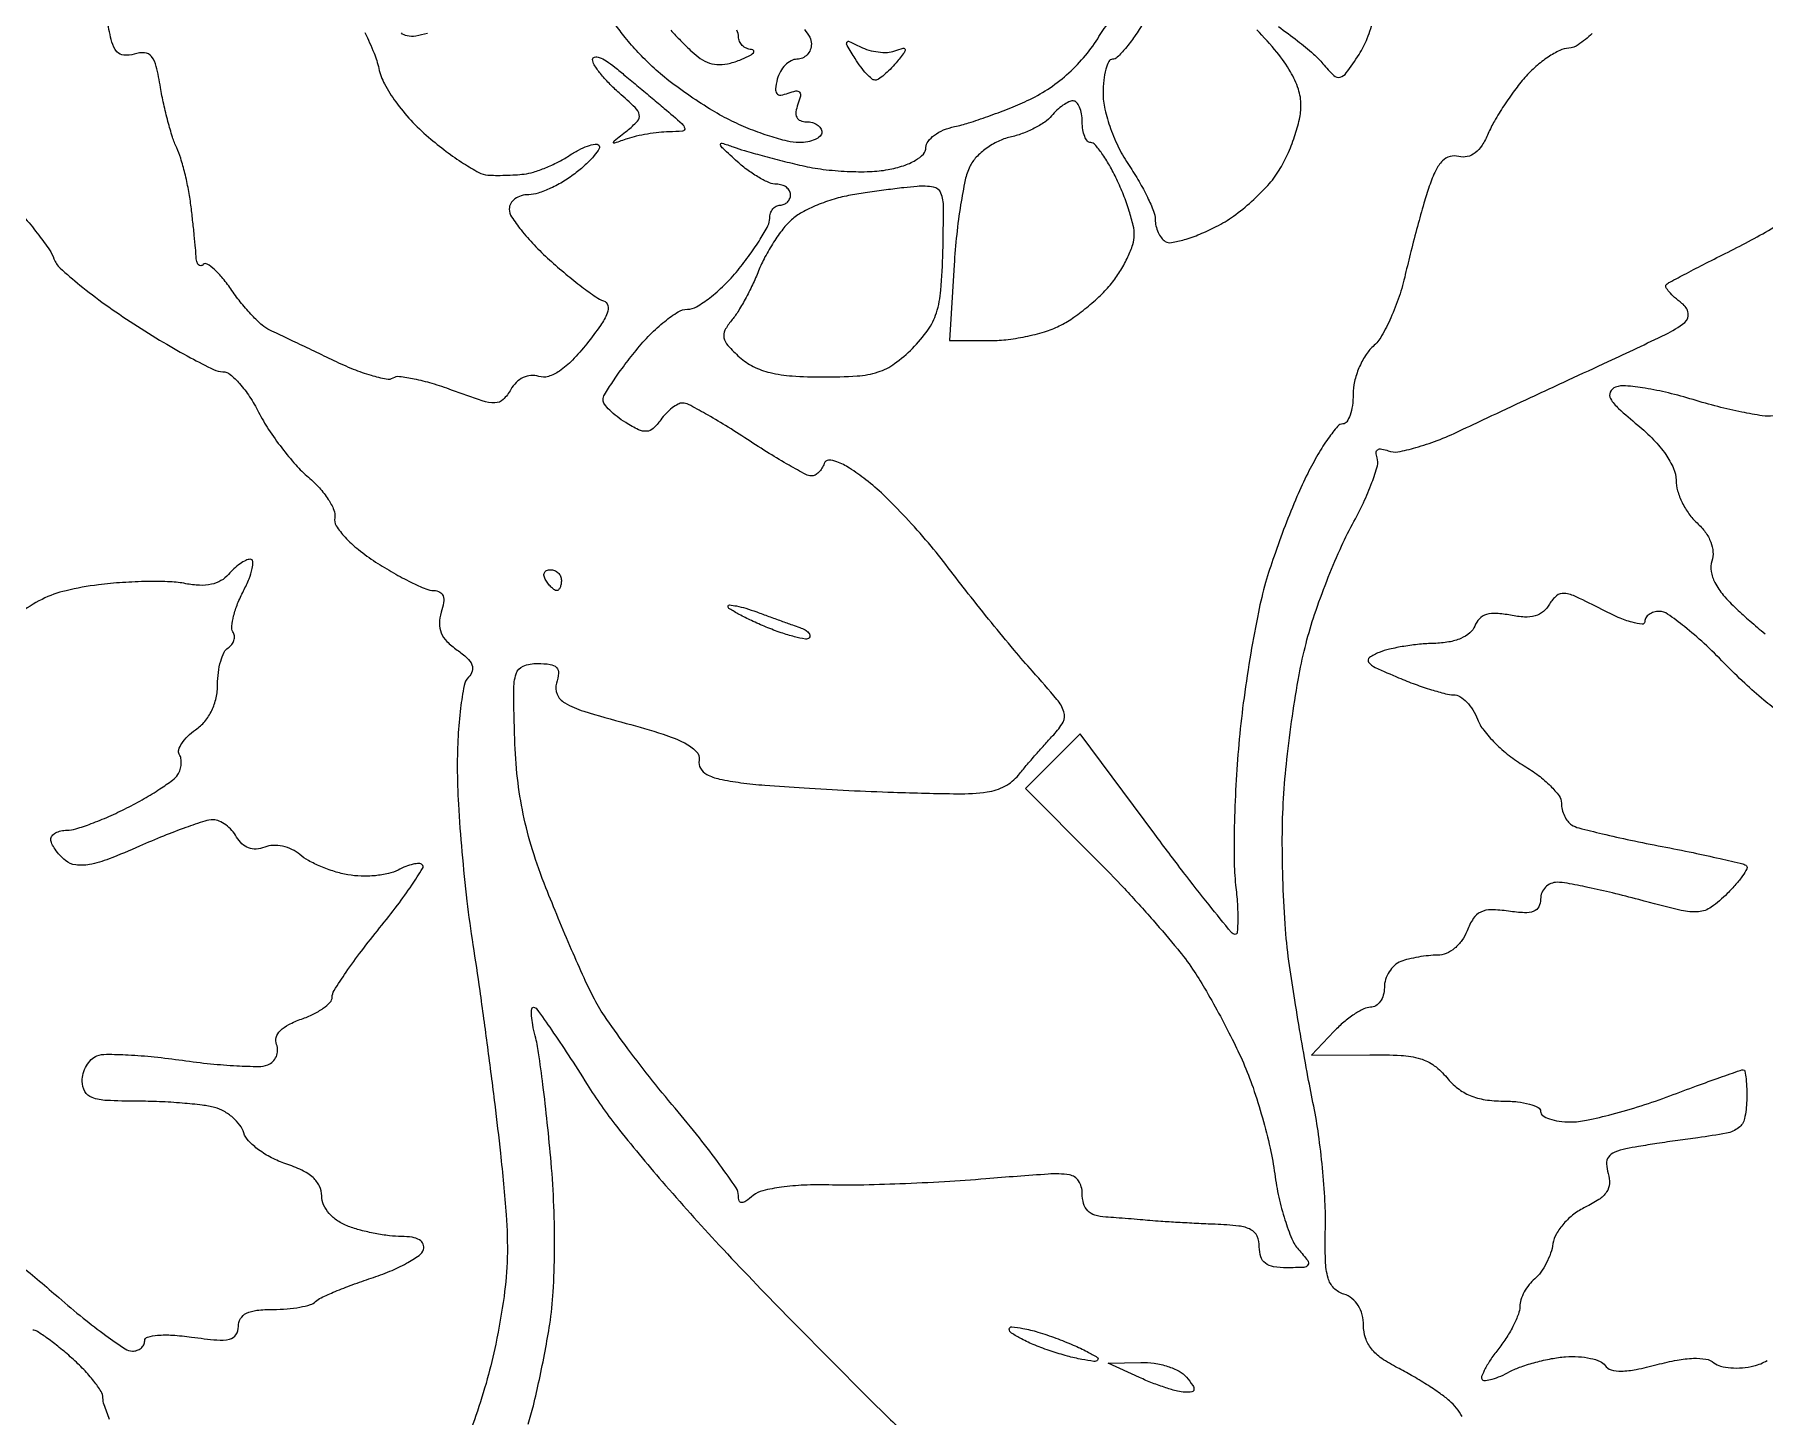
# Model space of a CAD drawing. Extents: x 0 to 102, y 0 to 135.
# Drawn here: x 79.98 to 94.03, y 82.38 to 93.6 of the extents above; entities that cross this region are included whole.
import ezdxf

# ---------------------------------------------------------------- set-up
doc = ezdxf.new("R2010")
doc.units = 0
doc.header["$MEASUREMENT"] = 0

msp = doc.modelspace()

# ---------------------------------------------------------------- linework, layer by layer
for points in [[(82.666455, 93.614546, -0.016521), (82.740123, 93.448741, -0.042242), (82.779011, 93.323311, 0.069048), (82.825542, 93.197437, 0.033758), (82.916524, 93.05214, 0.031016), (83.039238, 92.90314, 0.027978), (83.183523, 92.764933, 0.015835), (83.326165, 92.650459, 0.018936), (83.467702, 92.552221, 0.017967), (83.591636, 92.479115, 0.106348), (83.663478, 92.458058, 0.016636), (83.725985, 92.45556, 0.008304), (83.805168, 92.456346, 0.008234), (83.88721, 92.459876, 0.012012), (83.959311, 92.46591, 0.048576), (84.035873, 92.481797, 0.021626), (84.132946, 92.516673, 0.021165), (84.233296, 92.562754, 0.026815), (84.321501, 92.614012, -0.024103), (84.401013, 92.660797, -0.035625), (84.47513, 92.693224, -0.038981), (84.53545, 92.709483, -0.24757), (84.564795, 92.700405, -0.342532), (84.568305, 92.672562, -0.038349), (84.529163, 92.616713, -0.033889), (84.465535, 92.549188, -0.020209), (84.381546, 92.477445, -0.029951), (84.282906, 92.408997, -0.028015), (84.174619, 92.351136, -0.02915), (84.072673, 92.310838, -0.079706), (83.996391, 92.2986, 0.072539), (83.936094, 92.289806, 0.087374), (83.884951, 92.264215, 0.10048), (83.850761, 92.226183, 0.13378), (83.8386, 92.181544, 0.146376), (83.857285, 92.119087, 0.022177), (83.934486, 92.012246, 0.023265), (84.040032, 91.891076, 0.018245), (84.16502, 91.769588, 0.009908), (84.298261, 91.653924, 0.011769), (84.428677, 91.550273, 0.010632), (84.542061, 91.468167, 0.071052), (84.604199, 91.4371, -0.261951), (84.638347, 91.39945, -0.149803), (84.633733, 91.336461, -0.061052), (84.580598, 91.237434, -0.014762), (84.468768, 91.088466, -0.023331), (84.351012, 90.954239, -0.051651), (84.247033, 90.866514, -0.073595), (84.156026, 90.822478, -0.15397), (84.078167, 90.822617, 0.096708), (84.014936, 90.82989, 0.08986), (83.951815, 90.813265, 0.084224), (83.895263, 90.774173, 0.072052), (83.851153, 90.716635, -0.071944), (83.788666, 90.63509, -0.193415), (83.722346, 90.607736, -0.083799), (83.619442, 90.624144, -0.007401), (83.370426, 90.712266, 0.01657), (83.212779, 90.764823, 0.022291), (83.066772, 90.801185, 0.020234), (82.946076, 90.820545, 0.169638), (82.892964, 90.808807, -0.190914), (82.840002, 90.799373, -0.021488), (82.719203, 90.829444, -0.02362), (82.573255, 90.880116, -0.017071), (82.415661, 90.949653, 0.000582), (82.254761, 91.027083, 0.000641), (82.098737, 91.101697, 0.000596), (81.965247, 91.165129, 0.003258), (81.8928, 91.198873, -0.074373), (81.832113, 91.238446, -0.020817), (81.750409, 91.317348, -0.020512), (81.664356, 91.415421, -0.020265), (81.586263, 91.520601, 0.021833), (81.513574, 91.617865, 0.037422), (81.443822, 91.691214, 0.045971), (81.385541, 91.734957, 0.347383), (81.353613, 91.731213, -0.174838), (81.333107, 91.721579, -0.24021), (81.314495, 91.728979, -0.123729), (81.300777, 91.755677, -0.045244), (81.29489, 91.79805, 0.010597), (81.290416, 91.862982, 0.002593), (81.280231, 91.969673, 0.002656), (81.267272, 92.091848, 0.002648), (81.253004, 92.214, 0.016643), (81.23337, 92.339767, 0.013592), (81.204269, 92.472823, 0.013813), (81.170751, 92.593873, 0.034691), (81.137902, 92.6793, -0.031873), (81.103917, 92.766215, -0.011583), (81.066588, 92.893233, -0.011431), (81.032046, 93.034493, -0.01338), (81.005961, 93.169982, 0.017661), (80.971562, 93.340765, 0.108541), (80.93273, 93.42109, 0.21128), (80.877005, 93.450657, 0.09496), (80.793, 93.4407, -0.094324), (80.709199, 93.43066, -0.20425), (80.652499, 93.459591, -0.109133), (80.611734, 93.538156, -0.018946), (80.574463, 93.702256, -0.025153)], [(88.990844, 93.699336, -0.017508), (88.917276, 93.584068, -0.024395), (88.843048, 93.4868, -0.022405), (88.776386, 93.414585, -0.197655), (88.737044, 93.3984, 0.282652), (88.707609, 93.380316, 0.05), (88.683197, 93.317189, 0.041232), (88.666327, 93.227876, 0.026071), (88.6608, 93.121939, 0.057109), (88.675646, 92.992382, 0.029321), (88.721942, 92.83542, 0.028392), (88.790108, 92.67518, 0.034481), (88.8723, 92.534227, -0.017187), (88.953265, 92.405794, -0.019486), (89.021672, 92.277278, -0.019076), (89.070948, 92.164528, -0.093742), (89.0838, 92.096581, 0.057973), (89.08986, 92.044488, 0.050304), (89.107799, 91.992482, 0.052938), (89.134211, 91.948265, 0.093518), (89.165499, 91.919693, 0.183534), (89.216517, 91.909852, 0.026938), (89.320951, 91.933903, 0.027454), (89.446563, 91.977645, 0.02044), (89.579973, 92.03897, 0.038812), (89.720386, 92.124929, 0.025908), (89.867203, 92.243343, 0.026116), (89.998391, 92.373835, 0.045597), (90.090475, 92.496306, 0.032075), (90.158518, 92.624045, 0.025188), (90.215993, 92.770079, 0.025806), (90.255678, 92.911823, 0.055403), (90.2682, 93.024483, 0.081107), (90.246794, 93.155577, 0.051596), (90.182645, 93.296634, 0.039836), (90.072355, 93.454585, 0.019416), (89.90865, 93.638248)], [(90.085521, 93.663298, -0.011981), (90.23861, 93.548665, -0.012024), (90.36912, 93.440787, -0.040602), (90.446469, 93.361789, 0.025566), (90.535052, 93.265706, 0.263317), (90.585286, 93.252347, 0.174751), (90.635734, 93.286937, 0.01093), (90.739656, 93.438223, 0.052345), (90.806323, 93.567715, 0.034169), (90.856438, 93.728279, 0.031145)], [(83.174009, 93.60823, -0.03584), (83.078898, 93.58593, -0.092689), (83.008734, 93.587768, -0.13016), (82.962058, 93.611473, -0.388887)], [(92.633753, 93.606603, -0.028735), (92.519051, 93.514213, -0.147608), (92.442592, 93.488237, 0.104008), (92.370175, 93.470386, 0.035141), (92.275359, 93.416197, 0.033173), (92.176019, 93.339768, 0.03246), (92.086888, 93.25035, 0.020354), (92.001998, 93.144986, 0.014465), (91.915266, 93.020511, 0.014637), (91.83929, 92.896691, 0.029874), (91.788545, 92.794618, -0.041948), (91.738267, 92.699319, -0.085566), (91.681398, 92.637042, -0.112731), (91.61831, 92.607686, -0.11723), (91.549686, 92.609222, 0.130416), (91.478238, 92.608966, 0.13281), (91.41688, 92.573259, 0.084412), (91.362362, 92.495465, 0.028633), (91.310218, 92.367004, 0.011175), (91.266694, 92.229232, 0.004612), (91.213677, 92.040907, 0.00456), (91.160502, 91.83781, 0.005849), (91.115471, 91.649944, -0.025042), (91.065472, 91.471805, -0.02442), (90.997559, 91.29802, -0.02518), (90.9229, 91.151667, -0.078451), (90.85364, 91.065782, 0.067709), (90.791424, 90.99192, 0.042035), (90.738917, 90.891257, 0.041485), (90.703138, 90.781025, 0.057795), (90.6912, 90.678088, -0.032815), (90.685143, 90.58589, -0.05042), (90.666767, 90.508102, -0.065174), (90.639962, 90.454388, -0.249424), (90.608025, 90.4374, 0.222758), (90.565323, 90.417382, 0.019188), (90.489917, 90.319357, 0.022419), (90.406225, 90.189504, 0.015426), (90.322752, 90.03555, 0.015954), (90.23525, 89.846789, 0.008596), (90.13895, 89.609128, 0.008553), (90.049038, 89.363333, 0.013296), (89.980841, 89.148202, 0.020225), (89.921947, 88.907488, 0.008148), (89.860272, 88.574629, 0.008047), (89.805406, 88.213614, 0.010101), (89.766728, 87.877375, 0.009156), (89.741593, 87.547369, 0.008267), (89.727498, 87.20523, 0.008312), (89.725038, 86.898285, 0.025914), (89.737516, 86.692023, -0.011395), (89.751274, 86.538635, -0.0192), (89.754925, 86.409507, -0.014048), (89.751062, 86.308466, -0.394921), (89.733465, 86.292, -0.225739), (89.702693, 86.306639, -0.001674), (89.521202, 86.531358, -0.005808), (89.31513, 86.794474, -0.00364), (89.079873, 87.106837), (88.475419, 87.921674), (88.253332, 87.699586), (88.031244, 87.477499), (88.600505, 86.905899, -0.008044), (88.834468, 86.663291, -0.007445), (89.066719, 86.407027, -0.007453), (89.26664, 86.172774, -0.024594), (89.38823, 86.010283, -0.016246), (89.485757, 85.854981, -0.00815), (89.599275, 85.652965, -0.008083), (89.710014, 85.439988, -0.011844), (89.799897, 85.248883, -0.021882), (89.878438, 85.047694, -0.013211), (89.954578, 84.803299, -0.013223), (90.017489, 84.55604, -0.022527), (90.055166, 84.3462, 0.021125), (90.088553, 84.15721, 0.02193), (90.137452, 83.974092, 0.02228), (90.193544, 83.820121, 0.082705), (90.248129, 83.73285, -0.016845), (90.322746, 83.642496, -0.315082), (90.324358, 83.607565, -0.244849), (90.290551, 83.587929, -0.01149), (90.154412, 83.5848, -0.039568), (90.046068, 83.593387, -0.122462), (89.979026, 83.621882, -0.155377), (89.942294, 83.673674, -0.077306), (89.9298, 83.754, 0.102297), (89.911882, 83.840661, 0.174425), (89.861897, 83.893979, 0.09167), (89.762727, 83.923513, 0.016601), (89.57025, 83.93767, -0.002208), (89.420185, 83.944374, -0.002058), (89.266615, 83.952547, -0.002049), (89.13021, 83.960931, -0.006984), (89.0415, 83.967994, 0.002632), (88.963033, 83.974929, 0.001411), (88.866087, 83.982708, 0.001405), (88.767132, 83.990088, 0.002198), (88.68195, 83.995823, -0.059836), (88.594934, 84.01187, -0.12368), (88.536298, 84.04766, -0.128197), (88.502815, 84.105913, -0.066767), (88.4916, 84.189523, 0.143902), (88.462182, 84.289622, 0.215931), (88.386901, 84.338277, 0.054431), (88.21622, 84.345056, 0.003355), (87.70905, 84.306554, -0.006047), (87.373353, 84.282887, -0.004856), (87.011665, 84.265303, -0.00491), (86.676982, 84.255578, -0.01247), (86.433875, 84.256966, 0.018645), (86.233404, 84.255635, 0.023486), (86.048589, 84.238791, 0.023855), (85.897919, 84.210508, 0.115376), (85.820525, 84.171875, -0.01966), (85.759242, 84.124957, -0.153968), (85.725455, 84.114188, -0.331186), (85.706191, 84.128429, -0.073771), (85.6998, 84.17151, 0.151458), (85.680393, 84.234108, 0.006799), (85.548587, 84.420755, 0.010895), (85.382259, 84.639437, 0.007531), (85.185032, 84.879819, -0.008547), (84.976939, 85.134499, -0.008507), (84.777339, 85.396538, -0.008389), (84.610732, 85.631315, -0.032712), (84.520008, 85.7844, -0.011464), (84.44655, 85.937775, -0.003753), (84.345216, 86.167009, -0.003737), (84.236492, 86.423271, -0.004214), (84.135966, 86.6711, -0.018595), (84.027518, 86.977938, -0.023934), (83.952166, 87.267372, -0.024197), (83.905397, 87.560069, -0.019725), (83.883003, 87.87665, -0.00504), (83.874643, 88.272875, -0.07611), (83.893933, 88.40886, -0.233174), (83.951157, 88.470164, -0.090656), (84.068414, 88.4916, -0.033577), (84.170726, 88.484722, -0.16876), (84.221149, 88.459196, -0.214831), (84.238027, 88.412165, -0.05723), (84.222383, 88.332114, 0.180606), (84.226907, 88.241758, 0.161301), (84.289612, 88.171299, 0.0573), (84.443733, 88.104453, 0.0075), (84.787732, 88.005624, -0.010152), (85.087161, 87.917877, -0.040964), (85.263337, 87.846025, -0.079322), (85.357285, 87.777893, -0.244771), (85.380116, 87.705358, 0.175522), (85.391376, 87.640667, 0.140558), (85.4424, 87.591025, 0.071428), (85.54508, 87.553571, 0.018646), (85.718516, 87.523825, 0.013952), (85.914036, 87.503285, 0.003547), (86.232257, 87.481077, 0.003613), (86.59618, 87.460911, 0.003651), (86.959103, 87.446086, 0.004793), (87.478874, 87.43364, 0.037876), (87.719175, 87.448403, 0.087318), (87.863447, 87.49482, 0.10211), (87.974303, 87.586124, -0.006243), (88.037376, 87.662422, -0.00368), (88.114531, 87.75207, -0.003681), (88.192934, 87.840503, -0.006288), (88.259857, 87.913021, 0.063351), (88.335482, 88.016452, 0.209637), (88.343019, 88.098589, 0.094423), (88.286098, 88.200335, 0.007922), (88.08783, 88.429057, -0.007819), (87.939008, 88.600666, -0.00383), (87.754534, 88.823677, -0.003798), (87.566298, 89.058439, -0.005504), (87.403948, 89.268819, 0.014706), (87.242618, 89.470109, 0.011827), (87.057868, 89.67709, 0.012002), (86.87794, 89.8603, 0.029716), (86.735406, 89.983064, 0.018126), (86.601268, 90.077888, 0.051914), (86.499896, 90.130069, 0.101306), (86.431638, 90.141766, 0.313954), (86.396131, 90.115294, -0.058375), (86.378045, 90.076713, -0.061224), (86.351768, 90.044038, -0.068288), (86.321667, 90.021866, -0.125271), (86.292334, 90.0144, -0.124084), (86.247211, 90.025773, -0.006003), (86.110708, 90.101379, -0.009476), (85.949913, 90.197061, -0.006664), (85.772563, 90.3105, 0.007325), (85.59471, 90.423931, 0.010257), (85.432352, 90.519621, 0.006918), (85.29468, 90.594514, 0.121692), (85.245756, 90.6066, 0.12527), (85.20923, 90.597303, 0.039793), (85.161816, 90.566372, 0.036876), (85.11243, 90.522061, 0.033616), (85.068415, 90.469654, -0.047762), (85.006983, 90.400568, -0.169461), (84.953467, 90.37713, -0.133891), (84.889052, 90.38946, -0.025733), (84.784139, 90.447704, -0.025069), (84.71364, 90.496806, -0.031781), (84.654091, 90.549251, -0.033199), (84.611497, 90.597929, -0.164579), (84.6, 90.631911, -0.138096), (84.611838, 90.673955, -0.009569), (84.678713, 90.778739, -0.013033), (84.765315, 90.901794, -0.009408), (84.867959, 91.034561, -0.024972), (84.981472, 91.162202, -0.029832), (85.100939, 91.270052, -0.030915), (85.210253, 91.346924, -0.138646), (85.2848, 91.368, 0.133498), (85.358989, 91.388168, 0.031559), (85.466311, 91.460642, 0.030283), (85.583188, 91.562656, 0.025825), (85.693641, 91.683376, 0.015415), (85.793178, 91.812013, 0.019168), (85.877237, 91.937724, 0.017749), (85.938996, 92.046708, 0.120596), (85.9536, 92.106376, -0.077077), (85.959976, 92.147492, -0.089862), (85.978451, 92.182385, -0.10077), (86.005936, 92.205712, -0.126387), (86.0382, 92.214, 0.099038), (86.070487, 92.220459, 0.097945), (86.097949, 92.238851, 0.097945), (86.116341, 92.266313, 0.099038), (86.1228, 92.2986, 0.133682), (86.114017, 92.330862, 0.100487), (86.089326, 92.358349, 0.087407), (86.05239, 92.376844, 0.072596), (86.008845, 92.3832, -0.102769), (85.951584, 92.395095, -0.02804), (85.868646, 92.436777, -0.027116), (85.777792, 92.495782, -0.025267), (85.691595, 92.56559, -0.004075), (85.574304, 92.672559, -0.137995), (85.554789, 92.70446, -0.590409), (85.566875, 92.716389, -0.015106), (85.6575, 92.686555, 0.016231), (85.747958, 92.657, 0.004522), (85.89145, 92.616625, 0.004558), (86.054747, 92.573862, 0.004772), (86.216326, 92.534756, 0.026367), (86.388046, 92.50436, 0.018976), (86.58207, 92.487921, 0.019245), (86.768343, 92.486414, 0.038782), (86.914276, 92.502225, 0.031262), (87.039611, 92.533954, 0.05412), (87.137686, 92.577586, 0.072384), (87.201477, 92.628253, 0.191035), (87.2226, 92.681522, -0.165659), (87.239656, 92.731589, -0.070813), (87.290941, 92.781591, -0.059116), (87.366239, 92.824031, -0.047285), (87.45525, 92.851629, 0.0248), (87.569141, 92.881409, 0.009493), (87.724433, 92.933616, 0.009373), (87.891179, 92.99677, 0.01137), (88.044918, 93.062412, 0.038729), (88.20982, 93.153291, 0.035002), (88.36475, 93.271336, 0.03477), (88.502712, 93.410733, 0.03692), (88.617029, 93.56527, -0.013816), (88.704567, 93.695805, -0.019859)], [(86.236085, 93.639769, -0.053307), (86.278368, 93.57715, -0.122457), (86.292, 93.522323, -0.093345), (86.283091, 93.475019, -0.096424), (86.257622, 93.434803, -0.099165), (86.219622, 93.407886, -0.105039), (86.174967, 93.3984, 0.125092), (86.127044, 93.38622, 0.074558), (86.079801, 93.350557, 0.066826), (86.040365, 93.297797, 0.063247), (86.015342, 93.23553, 0.032953), (86.000454, 93.158069, 0.20189), (86.011245, 93.119735, 0.26787), (86.043325, 93.107126, 0.05442), (86.104763, 93.123317, -0.042111), (86.165911, 93.141049, -0.271889), (86.195083, 93.130963, -0.23854), (86.202879, 93.098915, -0.034195), (86.182442, 93.032387, 0.0562), (86.166474, 92.970908, 0.151263), (86.173519, 92.926803, 0.187156), (86.202563, 92.900172, 0.093288), (86.252355, 92.8908, -0.066306), (86.29985, 92.884474, -0.083434), (86.340103, 92.865949, -0.099317), (86.367025, 92.838462, -0.145266), (86.3766, 92.8062, -0.204996), (86.362761, 92.773864, -0.083363), (86.322318, 92.746451, -0.063614), (86.26255, 92.727813, -0.043833), (86.19181, 92.7216, -0.059862), (86.096919, 92.733002, -0.017614), (85.955543, 92.772797, -0.017414), (85.798387, 92.829175, -0.017897), (85.646988, 92.895889, -0.023437), (85.488244, 92.982139, -0.014132), (85.308217, 93.098252, -0.014142), (85.135476, 93.224035, -0.023962), (84.9993, 93.340039, -0.016313), (84.885282, 93.45422, -0.016981), (84.780526, 93.574118, -0.016917), (84.697248, 93.683593, -0.068033)], [(85.150098, 93.634933, 0.009928), (85.230274, 93.549767, 0.010054), (85.308926, 93.472641, 0.022685), (85.372197, 93.418242, 0.066122), (85.446166, 93.374632, 0.080764), (85.524099, 93.355602, 0.072582), (85.610511, 93.361365, 0.042322), (85.710044, 93.391729, 0.018224), (85.781095, 93.423215, 0.069854), (85.821117, 93.45019, 0.365555), (85.823463, 93.467168, 0.243796), (85.80555, 93.477638, -0.090051), (85.765172, 93.487104, -0.090985), (85.730864, 93.510143, -0.094322), (85.707875, 93.543045, -0.105838), (85.6998, 93.580765, 0.111096), (85.687655, 93.634749, 0.01777)], [(79.910635, 92.10244, -0.013991), (80.018299, 91.969419, -0.01349), (80.103747, 91.851103, -0.066075), (80.140772, 91.777587, 0.12586), (80.190188, 91.702975, 0.012986), (80.351608, 91.564388, 0.015516), (80.55649, 91.407846, 0.011805), (80.790014, 91.248837, 0.008621), (81.028941, 91.100055, 0.011676), (81.250087, 90.974503, 0.008753), (81.437507, 90.878001, 0.115001), (81.513019, 90.8604, -0.175227), (81.571108, 90.839398, -0.03827), (81.648682, 90.764121, -0.035472), (81.729767, 90.658124, -0.027596), (81.802771, 90.532642, 0.027066), (81.884128, 90.392462, 0.018455), (81.990753, 90.242121, 0.018637), (82.104702, 90.104356, 0.035267), (82.207904, 90.003892, -0.033759), (82.297121, 89.917563, -0.039891), (82.368596, 89.824438, -0.044007), (82.414358, 89.738004, -0.14916), (82.420835, 89.67523, 0.1941), (82.433441, 89.609726, 0.043267), (82.504705, 89.51791, 0.037544), (82.614057, 89.416195, 0.024735), (82.753456, 89.31568, 0.013537), (82.898853, 89.226899, 0.016387), (83.039997, 89.151915, 0.015087), (83.161517, 89.096859, 0.09913), (83.226735, 89.0838, -0.123034), (83.273736, 89.072057, -0.191272), (83.300408, 89.040592, -0.120634), (83.305017, 88.986536, -0.038089), (83.286313, 88.90708, 0.070156), (83.271296, 88.818128, 0.106497), (83.285671, 88.741322, 0.094644), (83.332329, 88.671024, 0.04631), (83.414642, 88.601189, -0.031743), (83.49643, 88.535794, -0.109326), (83.535388, 88.480651, -0.178114), (83.53765, 88.430124, -0.119975), (83.507329, 88.380289, 0.151322), (83.471392, 88.3121, 0.015139), (83.442721, 88.127879, 0.017939), (83.422663, 87.901158, 0.013327), (83.416198, 87.64983, 0.014604), (83.4253, 87.347983, 0.007069), (83.453668, 86.96264, 0.007004), (83.494554, 86.561737, 0.010004), (83.542916, 86.2074, -0.003908), (83.598266, 85.835739, -0.002132), (83.660677, 85.378849, -0.002124), (83.720163, 84.913898, -0.003374), (83.766699, 84.5154, -0.008496), (83.813205, 84.014141, -0.025017), (83.82203, 83.668075, -0.029122), (83.795872, 83.352706, -0.015273), (83.728656, 82.964686, -0.018042), (83.660286, 82.683044, -0.014362), (83.566969, 82.384501, -0.0146), (83.464377, 82.112661, -0.035019)], [(91.57831, 82.37608, 0.038451), (91.5304, 82.445206, 0.042027), (91.47375, 82.503986, 0.027304), (91.397895, 82.563499, 0.011024), (91.288423, 82.636576, 0.01087), (91.166867, 82.71024, 0.013556), (91.05075, 82.773071, -0.034854), (90.924116, 82.84873, -0.0718), (90.839974, 82.927365, -0.088411), (90.7923, 83.014737, -0.080959), (90.7758, 83.115972, 0.062142), (90.764884, 83.203461, 0.078262), (90.732802, 83.27841, 0.084987), (90.681896, 83.335267, 0.091169), (90.61613, 83.370275, -0.122657), (90.535145, 83.420086, -0.126124), (90.488009, 83.501587, -0.062125), (90.466903, 83.641866, -0.011366), (90.466241, 83.904726, 0.018511), (90.462514, 84.126592, 0.01039), (90.442417, 84.395499, 0.010357), (90.4108, 84.666619, 0.016617), (90.3714, 84.8961, -0.005486), (90.32474, 85.135747, -0.002713), (90.270491, 85.440977, -0.002692), (90.217633, 85.758248, -0.003935), (90.174797, 86.0382, -0.017662), (90.142622, 86.333195, -0.009475), (90.122714, 86.698961, -0.009423), (90.116508, 87.073263, -0.014556), (90.126656, 87.3966, -0.01214), (90.15352, 87.712772, -0.008701), (90.198257, 88.06469, -0.008793), (90.252623, 88.398532, -0.018635), (90.308844, 88.654408, -0.018051), (90.379186, 88.890435, -0.01159), (90.476902, 89.159024, -0.011649), (90.584929, 89.417844, -0.02134), (90.686679, 89.622508, 0.016097), (90.775478, 89.79652, 0.021432), (90.84408, 89.960237, 0.019352), (90.888948, 90.097815, 0.160761), (90.886214, 90.162508, -0.083677), (90.878098, 90.203799, -0.268797), (90.890981, 90.22749, -0.186256), (90.923474, 90.233378, -0.044371), (90.977285, 90.218037, 0.137976), (91.054384, 90.210909, 0.022851), (91.201155, 90.244923, 0.023598), (91.37462, 90.302525, 0.018933), (91.555404, 90.380168, -0.001213), (91.779146, 90.485801, -0.000449), (92.094827, 90.633558, -0.000445), (92.439623, 90.794191, -0.000536), (92.7639, 90.944493, 0.003905), (93.228023, 91.163422, 0.054737), (93.384329, 91.260968, 0.279735), (93.412513, 91.336306, 0.189887), (93.362276, 91.415929, -0.022451), (93.302368, 91.46413, -0.03862), (93.257752, 91.510035, -0.048489), (93.231961, 91.547971, -0.345538), (93.235376, 91.568448, -0.062113), (93.263914, 91.588655, -0.001733), (93.39757, 91.659703, -0.003527), (93.555892, 91.741738, -0.002412), (93.7368, 91.832767, 0.008808), (93.925845, 91.93094, 0.00912), (94.109109, 92.034616, 0.008883)], [(94.103756, 90.502435, -0.070094), (94.014482, 90.503397, -0.012206), (93.848158, 90.53283, -0.013047), (93.653369, 90.577546, -0.011366), (93.451934, 90.634266, 0.015453), (93.252189, 90.688753, 0.018935), (93.062502, 90.726717, 0.01768), (92.902999, 90.746648, 0.114334), (92.823233, 90.735511, 0.193899), (92.780255, 90.695516, 0.246238), (92.782635, 90.642158, 0.07669), (92.847608, 90.561897, 0.011956), (93.002349, 90.428005, -0.028185), (93.131453, 90.308759, -0.040574), (93.230137, 90.188607, -0.047804), (93.293428, 90.075712, -0.104233), (93.3138, 89.979053, 0.072507), (93.326169, 89.894205, 0.041922), (93.363854, 89.797993, 0.040907), (93.418981, 89.705794, 0.053698), (93.484196, 89.632618, -0.049695), (93.551758, 89.558017, -0.066165), (93.595918, 89.478035, -0.075009), (93.61405, 89.397932, -0.095336), (93.605201, 89.322793, 0.118618), (93.599278, 89.239752, 0.077718), (93.629601, 89.148267, 0.057914), (93.697397, 89.047204, 0.028444), (93.80465, 88.935138, 0.008678), (93.913919, 88.836735, 0.006652), (94.036586, 88.732898, 0.006731)], [(79.86852, 83.606844, -0.005811), (80.179625, 83.34254, 0.009138), (80.378233, 83.176073, 0.012887), (80.561604, 83.035646, 0.009073), (80.718051, 82.926391, 0.148956), (80.778413, 82.908, 0.082273), (80.816295, 82.914276, 0.092342), (80.848464, 82.932376, 0.100644), (80.869974, 82.959331, 0.118778), (80.8776, 82.990982, -0.334498), (80.90086, 83.02186, -0.049759), (80.982482, 83.036726, -0.036869), (81.103171, 83.037574, -0.017386), (81.2583, 83.021782, 0.011762), (81.464624, 82.998432, 0.07813), (81.567646, 83.005322, 0.19487), (81.619101, 83.041103, 0.145577), (81.639, 83.108001, -0.134279), (81.656366, 83.171498, -0.146186), (81.703245, 83.21487, -0.087603), (81.787654, 83.239278, -0.026687), (81.921, 83.2464, 0.020676), (82.033547, 83.251056, 0.024865), (82.138525, 83.265038, 0.024734), (82.224157, 83.285232, 0.128653), (82.265512, 83.30985, -0.089048), (82.309836, 83.341175, -0.009778), (82.424112, 83.391938, -0.011699), (82.563873, 83.446965, -0.009206), (82.717646, 83.5002, 0.020341), (82.86935, 83.556531, 0.026429), (83.002898, 83.620887, 0.025923), (83.105485, 83.684314, 0.164316), (83.141585, 83.73285, 0.180543), (83.139699, 83.776219, 0.160306), (83.10984, 83.810358, 0.095272), (83.04984, 83.831874, 0.038604), (82.962857, 83.8386, -0.030346), (82.865605, 83.844508, -0.017052), (82.74865, 83.862836, -0.016969), (82.631393, 83.889486, -0.026482), (82.532807, 83.921106, -0.054164), (82.44466, 83.966053, -0.067768), (82.375404, 84.026197, -0.076561), (82.331078, 84.095728, -0.104054), (82.3158, 84.168345, 0.115442), (82.297288, 84.247455, 0.095674), (82.244778, 84.316458, 0.070408), (82.15476, 84.376593, 0.032409), (82.023742, 84.429466, -0.038938), (81.908361, 84.477788, -0.040078), (81.80304, 84.543024, -0.04334), (81.7218, 84.614464, -0.11438), (81.68254, 84.680693, 0.08527), (81.649962, 84.74366, 0.052336), (81.59274, 84.804817, 0.050625), (81.521235, 84.855102, 0.062531), (81.445848, 84.885811, 0.035538), (81.344875, 84.905322, 0.009648), (81.182923, 84.921659, 0.009712), (80.997949, 84.933109, 0.009949), (80.81415, 84.937245, -0.011046), (80.568393, 84.943314, -0.075538), (80.449959, 84.967023, -0.178154), (80.391811, 85.016097, -0.13003), (80.37, 85.098549, -0.068855), (80.378947, 85.163209, -0.062965), (80.405194, 85.225159, -0.066737), (80.443993, 85.275172, -0.103194), (80.489809, 85.304673, -0.094025), (80.566273, 85.3185, -0.010595), (80.743294, 85.313228, -0.012547), (80.95559, 85.297049, -0.009883), (81.184493, 85.269235, 0.009721), (81.41325, 85.241364, 0.012393), (81.6251, 85.225016, 0.010389), (81.8017, 85.219459, 0.094551), (81.877162, 85.233025, 0.100694), (81.918604, 85.25942, 0.098319), (81.94686, 85.300111, 0.097546), (81.957567, 85.348795, 0.097407), (81.949021, 85.39793, -0.164315), (81.946706, 85.454792, -0.123475), (81.978619, 85.509167, -0.080378), (82.047125, 85.559531, -0.034539), (82.151743, 85.604316, 0.030275), (82.246947, 85.644115, 0.040473), (82.327357, 85.69203, 0.045725), (82.383986, 85.740674, 0.194844), (82.4004, 85.781194, -0.142468), (82.41654, 85.83669, -0.008487), (82.513656, 85.983943, -0.01221), (82.638252, 86.156846, -0.008671), (82.785952, 86.344744, 0.008621), (82.930893, 86.529095, 0.014093), (83.046525, 86.690772, 0.007729), (83.135102, 86.826793, 0.350128), (83.131597, 86.858003, 0.209639), (83.106031, 86.867981, 0.044533), (83.057531, 86.861631, 0.039487), (82.998226, 86.843407, 0.02859), (82.935495, 86.814315, -0.068157), (82.857657, 86.785434, -0.031587), (82.750892, 86.768638, -0.03056), (82.634689, 86.764944, -0.037176), (82.5264, 86.776207, -0.030711), (82.419616, 86.802266, -0.024287), (82.307893, 86.842962, -0.02488), (82.207621, 86.891108, -0.054426), (82.137685, 86.939586, 0.06789), (82.073808, 86.981372, 0.058795), (81.997902, 87.007056, 0.060519), (81.920501, 87.01388, 0.083556), (81.852262, 87.00007, -0.074698), (81.783358, 86.984858, -0.104294), (81.721056, 86.993616, -0.104237), (81.667571, 87.026794, -0.074547), (81.624324, 87.08263, 0.055378), (81.586035, 87.136166, 0.051454), (81.536052, 87.181484, 0.055147), (81.482498, 87.212396, 0.103695), (81.433823, 87.2226, 0.078133), (81.365552, 87.211866, 0.008227), (81.212191, 87.159619, 0.010019), (81.030701, 87.0903, 0.007878), (80.836846, 87.008195, -0.011528), (80.588528, 86.905154, -0.044849), (80.42878, 86.859107, -0.079501), (80.317396, 86.855505, -0.14255), (80.234119, 86.891654, -0.033876), (80.188994, 86.934581, -0.035496), (80.150839, 86.982578, -0.037956), (80.12425, 87.028502, -0.112709), (80.1162, 87.063759, -0.170966), (80.126177, 87.092085, -0.094149), (80.154467, 87.116192, -0.074652), (80.196637, 87.132498, -0.05504), (80.24647, 87.138, 0.074573), (80.318321, 87.148776, 0.014422), (80.443101, 87.191041, 0.01505), (80.587003, 87.249441, 0.013394), (80.73292, 87.318565, 0.012485), (80.873534, 87.394319, 0.015067), (81.001471, 87.472628, 0.013752), (81.104487, 87.544153, 0.091938), (81.146968, 87.589475, 0.066533), (81.165679, 87.629552, 0.057887), (81.174357, 87.675093, 0.060692), (81.172223, 87.718981, 0.096233), (81.158946, 87.754072, -0.217892), (81.154255, 87.791563, -0.070704), (81.178934, 87.843211, -0.055245), (81.226492, 87.899983, -0.038043), (81.291429, 87.953258, 0.067029), (81.365768, 88.021803, 0.060508), (81.42236, 88.109863, 0.058359), (81.457794, 88.212061, 0.054343), (81.4698, 88.322204, -0.032509), (81.476133, 88.419507, -0.037936), (81.495057, 88.510146, -0.041374), (81.522647, 88.582489, -0.143514), (81.55578, 88.619353, 0.087458), (81.585033, 88.645429, 0.094448), (81.602657, 88.679286, 0.100126), (81.606007, 88.715588, 0.111965), (81.594623, 88.748761, -0.169735), (81.584587, 88.794215, -0.03311), (81.600263, 88.87791, -0.031752), (81.632728, 88.977602, -0.02474), (81.680015, 89.081315, 0.0223), (81.725436, 89.179662, 0.043154), (81.751168, 89.262316, 0.067307), (81.755776, 89.318975, 0.398698), (81.736131, 89.3376, 0.113841), (81.699748, 89.329207, 0.037633), (81.652103, 89.301378, 0.035208), (81.602179, 89.261479, 0.033368), (81.55738, 89.214291, -0.091851), (81.497386, 89.164281, -0.075052), (81.419121, 89.134655, -0.063095), (81.323263, 89.126388, -0.039369), (81.211167, 89.139757, 0.039381), (81.086065, 89.154673, 0.01328), (80.902311, 89.157135, 0.013117), (80.698156, 89.149088, 0.014668), (80.502208, 89.130424, 0.027128), (80.239322, 89.082982, 0.056847), (80.044171, 89.012552, 0.050548), (79.856075, 88.894379, 0.017593)], [(94.159315, 88.089778, -0.011957), (94.026402, 88.19471, -0.015577), (93.871737, 88.331285, -0.011183), (93.707331, 88.492913, 0.013401), (93.541582, 88.654421, 0.018106), (93.382816, 88.790729, 0.015256), (93.245723, 88.893381, 0.154258), (93.178581, 88.9146, 0.068458), (93.133257, 88.908365, 0.084865), (93.094833, 88.890148, 0.099831), (93.069141, 88.863101, 0.141109), (93.06, 88.831358, -0.442665), (93.037498, 88.810922, -0.044788), (92.957637, 88.825923, -0.033598), (92.845246, 88.865978, -0.017742), (92.71153, 88.929748, 0.009437), (92.503731, 89.03312, 0.085376), (92.406392, 89.060311, 0.20012), (92.342401, 89.041008, 0.093423), (92.285814, 88.973349, -0.091489), (92.236201, 88.913562, -0.104777), (92.170672, 88.878874, -0.082125), (92.083856, 88.868917, -0.036941), (91.969659, 88.883098, 0.033405), (91.855269, 88.898124, 0.089086), (91.773805, 88.888807, 0.12477), (91.717132, 88.854848, 0.10445), (91.67893, 88.79584, -0.127883), (91.638588, 88.739426, -0.072936), (91.566691, 88.695345, -0.058564), (91.468396, 88.666292, -0.037263), (91.349505, 88.654854, 0.019617), (91.230821, 88.647647, 0.015669), (91.103744, 88.630877, 0.015947), (90.98697, 88.607882, 0.038112), (90.9027, 88.581582, 0.055659), (90.823504, 88.539349, 0.430532), (90.817646, 88.502246, 0.121869), (90.871612, 88.459338, 0.007479), (91.061082, 88.376028, 0.011748), (91.195199, 88.323112, 0.012981), (91.327293, 88.278404, 0.012426), (91.441634, 88.246077, 0.062753), (91.507326, 88.2378, -0.138857), (91.558284, 88.22337, -0.061477), (91.613371, 88.179304, -0.05411), (91.663939, 88.11484, -0.048475), (91.701699, 88.038666, 0.075195), (91.751868, 87.949692, 0.030726), (91.844145, 87.84553, 0.029541), (91.958802, 87.743882, 0.033318), (92.080305, 87.660819, -0.028311), (92.196255, 87.583243, -0.035038), (92.294224, 87.497955, -0.037651), (92.363596, 87.417112, -0.159818), (92.3832, 87.357346, 0.05917), (92.389316, 87.305844, 0.050624), (92.40742, 87.254265, 0.053077), (92.434079, 87.210269, 0.091853), (92.465652, 87.181628, 0.075404), (92.524922, 87.156355, 0.004432), (92.715503, 87.108976, 0.006617), (92.944546, 87.05738, 0.004822), (93.200427, 87.00586, -0.00376), (93.452866, 86.95559, -0.00574), (93.671022, 86.90782, -0.002297), (93.85673, 86.864017, -0.13816), (93.886425, 86.847375, -0.334811), (93.889665, 86.824256, -0.025821), (93.854331, 86.767715, -0.027161), (93.80037, 86.698828, -0.016651), (93.72988, 86.62348, -0.040383), (93.599604, 86.512705, -0.139753), (93.496483, 86.475501, -0.075668), (93.356154, 86.487105, -0.006714), (93.010995, 86.57413, 0.005776), (92.798746, 86.628069, 0.006974), (92.598213, 86.67362, 0.006021), (92.428719, 86.707514, 0.046365), (92.348164, 86.715, 0.100818), (92.296965, 86.704571, 0.098346), (92.253411, 86.674903, 0.097516), (92.224234, 86.630596, 0.097287), (92.214, 86.578498, -0.117896), (92.19898, 86.515683, -0.187563), (92.158337, 86.47927, -0.103129), (92.082592, 86.467496, -0.023606), (91.95294, 86.480311, 0.03182), (91.813719, 86.491768, 0.11591), (91.727607, 86.473207, 0.138533), (91.667371, 86.420546, 0.053491), (91.616634, 86.320713, -0.063146), (91.575116, 86.242771, -0.066313), (91.516035, 86.179097, -0.07177), (91.447185, 86.137162, -0.101288), (91.377013, 86.1228, 0.025612), (91.30432, 86.119074, 0.017029), (91.221614, 86.107716, 0.017161), (91.141886, 86.09115, 0.031819), (91.078819, 86.071449, 0.093632), (91.027657, 86.039861, 0.066804), (90.984309, 85.988138, 0.064844), (90.955003, 85.925009, 0.076427), (90.945, 85.859949, -0.068287), (90.936601, 85.798736, -0.084754), (90.912055, 85.746844, -0.099795), (90.875615, 85.712145, -0.141433), (90.832847, 85.6998, 0.114387), (90.77752, 85.686975, 0.031961), (90.699879, 85.642575, 0.030469), (90.615985, 85.579551, 0.027857), (90.537682, 85.504993), (90.35467, 85.310185), (90.826368, 85.314643, -0.015544), (91.081187, 85.309128, -0.059055), (91.237824, 85.282128, -0.087049), (91.350771, 85.225841, -0.06351), (91.452344, 85.12875, 0.057769), (91.540413, 85.042617, 0.066336), (91.642062, 84.983551, 0.060537), (91.763336, 84.949597, 0.038035), (91.910311, 84.9384, -0.026339), (92.026681, 84.932266, -0.041613), (92.124791, 84.913549, -0.050654), (92.194056, 84.886452, -0.281249), (92.214, 84.8538, 0.248739), (92.231224, 84.821319, 0.065477), (92.285595, 84.794051, 0.050615), (92.364366, 84.775362, 0.032964), (92.457728, 84.7692, 0.051338), (92.587545, 84.782564, 0.012891), (92.794919, 84.831328, 0.013026), (93.030356, 84.899739, 0.012791), (93.263359, 84.9807, -0.001902), (93.481228, 85.061761, -0.002928), (93.6704, 85.130072, -0.000963), (93.834385, 85.18785, -0.084406), (93.859973, 85.1922, -0.362919), (93.873347, 85.18102, -0.017146), (93.882395, 85.118606, -0.021523), (93.887792, 85.03772, -0.013005), (93.88756, 84.941667, -0.04571), (93.870079, 84.796422, -0.179493), (93.822468, 84.721541, -0.116267), (93.724023, 84.677843, -0.014496), (93.491368, 84.640948, 0.003384), (93.328099, 84.618764, 0.003044), (93.159262, 84.593608, 0.00305), (93.008104, 84.569199, 0.009606), (92.907143, 84.550263, 0.044603), (92.815658, 84.522587, 0.141897), (92.765887, 84.483573, 0.166619), (92.749147, 84.428256, 0.067849), (92.76277, 84.34976, -0.092332), (92.772857, 84.268292, -0.134836), (92.749623, 84.200241, -0.098336), (92.687469, 84.139037, -0.033989), (92.577227, 84.076836, 0.052513), (92.484579, 84.019947, 0.047576), (92.402397, 83.943282, 0.050541), (92.341846, 83.859186, 0.095539), (92.314671, 83.780501, -0.048888), (92.295694, 83.702866, -0.035605), (92.260362, 83.621266, -0.036251), (92.215208, 83.547993, -0.063418), (92.166621, 83.495985, 0.053014), (92.120006, 83.448117, 0.042729), (92.080585, 83.388054, 0.044258), (92.05363, 83.325513, 0.07979), (92.0448, 83.270535, -0.089589), (92.033551, 83.20826, -0.026513), (91.994749, 83.119086, -0.025682), (91.939628, 83.021638, -0.025101), (91.874415, 82.929579, 0.017346), (91.811735, 82.84394, 0.027347), (91.764726, 82.765953, 0.025835), (91.73507, 82.70232, 0.301099), (91.74027, 82.67673, 0.238505), (91.765331, 82.668505, 0.032158), (91.821131, 82.680715, 0.031394), (91.889941, 82.705248, 0.021541), (91.964652, 82.741183, -0.038229), (92.055547, 82.781227, -0.019483), (92.174859, 82.818082, -0.019238), (92.301503, 82.846689, -0.027261), (92.416048, 82.861569, -0.032992), (92.521137, 82.862485, -0.039386), (92.619258, 82.849059, -0.043397), (92.697756, 82.824652, -0.151943), (92.738153, 82.791327, 0.182136), (92.7863, 82.756146, 0.071943), (92.868974, 82.745585, 0.045281), (92.98977, 82.758569, 0.015816), (93.160163, 82.798323, -0.019481), (93.322809, 82.835014, -0.037597), (93.455427, 82.849361, -0.048362), (93.557192, 82.842835, -0.133798), (93.621968, 82.813385, 0.110557), (93.675715, 82.785913, 0.043769), (93.758021, 82.772225, 0.040573), (93.852843, 82.772583, 0.040278), (93.946601, 82.788233, 0.065672), (94.053506, 82.830568, 0.023964)], [(83.992696, 82.3158, 0.017305), (84.034313, 82.464832, 0.006476), (84.082696, 82.676467, 0.006407), (84.129504, 82.908582, 0.007724), (84.1673, 83.127804, 0.024541), (84.195117, 83.388726, 0.012137), (84.206068, 83.721819, 0.011609), (84.200766, 84.084379, 0.012327), (84.178569, 84.439104, 0.004466), (84.147577, 84.760684, 0.005027), (84.111921, 85.069193, 0.004621), (84.076538, 85.330954, 0.027014), (84.049267, 85.46715, -0.017287), (84.02959, 85.556373, -0.030233), (84.020381, 85.631459, -0.033137), (84.020637, 85.686497, -0.393596), (84.034919, 85.6998, -0.242497), (84.061942, 85.685875, -0.002803), (84.181639, 85.515911, -0.007759), (84.317707, 85.313761, -0.004893), (84.470551, 85.073796, 0.027834), (84.711746, 84.730902, 0.010917), (85.080107, 84.285035, 0.009654), (85.543596, 83.768823, 0.006624), (86.088228, 83.200584, 0.002166), (86.861365, 82.421816, 0.027578), (87.168538, 82.147169, 0.09051)], [(80.590887, 82.353701, -0.010269), (80.548543, 82.471928, -0.081024), (80.5392, 82.529206, 0.14317), (80.524293, 82.580201, 0.024134), (80.464861, 82.663966, 0.024694), (80.383027, 82.758273, 0.019724), (80.286132, 82.851716, 0.011591), (80.184523, 82.93811, 0.015672), (80.08855, 83.011087, 0.012636), (80.006345, 83.066547, 0.141353), (79.968882, 83.07762, -0.130308)]]:
    msp.add_lwpolyline(points, format="xyb")
for points in [[(86.689981, 93.499479, 0.049754), (86.757472, 93.472832, 0.039198), (86.834551, 93.457348, 0.040425), (86.909191, 93.454429, 0.074245), (86.9688, 93.46589, -0.018377), (87.03783, 93.48735, -0.459696), (87.05236, 93.477471, -0.195794), (87.045035, 93.451487, -0.007147), (86.979591, 93.369858, -0.021043), (86.931187, 93.316004, -0.026338), (86.881759, 93.270518, -0.02618), (86.837466, 93.237617, -0.147693), (86.809591, 93.2292, -0.17965), (86.7823, 93.239333, -0.027159), (86.739565, 93.280385, -0.027561), (86.692493, 93.33672, -0.02068), (86.646881, 93.403447, -0.006133), (86.582268, 93.509791, -0.243545), (86.580782, 93.53633, -0.417248), (86.599818, 93.54346, -0.010812)], [(84.695929, 93.334122, -0.001785), (84.780846, 93.264366, -0.000877), (84.888441, 93.175016, -0.00087), (84.999875, 93.081819, -0.001267), (85.097779, 92.999223, -0.004716), (85.241391, 92.875095, -0.164491), (85.263303, 92.83705, -0.445771), (85.246568, 92.814675, -0.018848), (85.135669, 92.808873, 0.022807), (85.054152, 92.803962, 0.014809), (84.960599, 92.791216, 0.014897), (84.869816, 92.773304, 0.027223), (84.797269, 92.752519, -0.002865), (84.693607, 92.717274, -0.499889), (84.685299, 92.72302, -0.239103), (84.691661, 92.736861, -0.001728), (84.794741, 92.818044, 0.036586), (84.879061, 92.894543, 0.245966), (84.894096, 92.947125, 0.151509), (84.861738, 93.005716, 0.012445), (84.731291, 93.124966, -0.020525), (84.648633, 93.203018, -0.025554), (84.578818, 93.282312, -0.025252), (84.528271, 93.353067, -0.143429), (84.5154, 93.397012, -0.359448), (84.531101, 93.41603, -0.132199), (84.568431, 93.413325, -0.060655), (84.62657, 93.384782, -0.026651)], [(88.417359, 93.06, 0.114824), (88.381929, 93.051755, 0.037347), (88.335315, 93.024321, 0.034958), (88.286365, 92.98502, 0.032934), (88.242313, 92.938538, -0.07003), (88.187039, 92.888246, -0.030782), (88.101845, 92.83754, -0.029712), (88.00336, 92.794041, -0.03509), (87.905678, 92.765279, 0.058633), (87.808732, 92.731711, 0.044882), (87.71245, 92.673974, 0.045967), (87.631039, 92.602319, 0.076063), (87.579049, 92.527191, 0.061518), (87.541581, 92.41803, 0.01234), (87.504075, 92.215451, 0.012868), (87.472125, 91.976029, 0.011698), (87.451321, 91.72755), (87.414392, 91.1142), (87.745697, 91.1142, 0.031542), (87.890248, 91.123328, 0.022216), (88.050807, 91.15098, 0.022511), (88.202626, 91.191366, 0.043088), (88.319131, 91.23941, 0.034498), (88.424676, 91.303572, 0.020175), (88.542032, 91.393815, 0.020114), (88.652706, 91.494082, 0.032), (88.73793, 91.589219, 0.029783), (88.805546, 91.686589, 0.027944), (88.862703, 91.79335, 0.029075), (88.902523, 91.893762, 0.080022), (88.9146, 91.968739, 0.058665), (88.905252, 92.048141, 0.01749), (88.87272, 92.165974, 0.017282), (88.826603, 92.2968, 0.017878), (88.772031, 92.42263, 0.017541), (88.712399, 92.537158, 0.025147), (88.651093, 92.633777, 0.023057), (88.595065, 92.705702, 0.219132), (88.560531, 92.7216, -0.223568), (88.534142, 92.73402, -0.076179), (88.511848, 92.771302, -0.057943), (88.496643, 92.826009, -0.038857), (88.4916, 92.8908, 0.041949), (88.486156, 92.955579, 0.061523), (88.469792, 93.010297, 0.080835), (88.44575, 93.047412, 0.211751)], [(87.150245, 92.365833, 0.008507), (87.042237, 92.354954, 0.0037), (86.899114, 92.336999, 0.00366), (86.747253, 92.315672, 0.004865), (86.609527, 92.29393, 0.03158), (86.476308, 92.262817, 0.025611), (86.338152, 92.213355, 0.026319), (86.215172, 92.154309, 0.058896), (86.130807, 92.094347, 0.044195), (86.061201, 92.019163, 0.021347), (85.985359, 91.911997, 0.020981), (85.915312, 91.792783, 0.02822), (85.862797, 91.679134, -0.01679), (85.813782, 91.566361, -0.013949), (85.754363, 91.449814, -0.01418), (85.693889, 91.346062, -0.036556), (85.642882, 91.275982, 0.054558), (85.590143, 91.197765, 0.176988), (85.581921, 91.136715, 0.130677), (85.614773, 91.073044, 0.024757), (85.707997, 90.979882, 0.068698), (85.820356, 90.903279, 0.056598), (85.956841, 90.853748, 0.041927), (86.135928, 90.826453, 0.016862), (86.383559, 90.8181, 0.015862), (86.663466, 90.826982, 0.061394), (86.83384, 90.859056, 0.079877), (86.96769, 90.926732, 0.039484), (87.112969, 91.050714, 0.042167), (87.23773, 91.198501, 0.078044), (87.307449, 91.338848, 0.056401), (87.343328, 91.522825, 0.013533), (87.359786, 91.833929, 0.005404), (87.365225, 92.196892, 0.095149), (87.343636, 92.311907, 0.26346), (87.283737, 92.360375, 0.062197)], [(84.172007, 89.253, -0.093332), (84.206207, 89.24656, -0.09642), (84.235282, 89.228149, -0.099167), (84.254742, 89.20068, -0.105053), (84.2616, 89.1684, -0.042167), (84.258864, 89.136011, -0.061769), (84.250641, 89.108651, -0.081139), (84.238559, 89.090099, -0.210953), (84.224293, 89.0838, -0.151918), (84.206465, 89.089345, -0.038439), (84.182586, 89.108651, -0.035638), (84.157457, 89.136017, -0.029505), (84.1347, 89.1684, -0.082592), (84.121459, 89.200726, -0.161196), (84.124091, 89.228149, -0.182303), (84.141979, 89.246377, -0.108972)], [(85.84785, 88.909996, 0.000426), (85.945565, 88.874383, 0.000384), (86.04678, 88.83768, 0.000385), (86.137559, 88.80492, 0.001221), (86.198359, 88.783199, -0.041057), (86.240582, 88.764203, -0.080903), (86.269429, 88.741524, -0.139252), (86.280683, 88.719167, -0.248701), (86.274798, 88.699998, -0.24332), (86.243457, 88.690027, -0.018981), (86.154751, 88.708682, -0.022511), (86.045726, 88.741248, -0.015127), (85.924289, 88.787725, -0.010068), (85.805828, 88.840047, -0.01559), (85.705995, 88.890411, -0.00988), (85.626759, 88.935586, -0.264115), (85.6152, 88.955941, -0.442982), (85.627223, 88.966849, -0.024446), (85.683541, 88.958562, -0.024896), (85.75861, 88.939812, -0.013953)], [(88.277074, 83.013723, -0.011665), (88.419182, 82.957249, -0.021016), (88.532392, 82.903452, -0.018548), (88.613416, 82.856766, -0.481937), (88.615894, 82.834894, -0.233549), (88.585413, 82.824572, -0.014627), (88.488925, 82.840301, -0.019134), (88.370865, 82.867834, -0.01285), (88.23822, 82.907861, -0.016699), (88.108397, 82.95557, -0.025024), (87.998928, 83.006518, -0.022424), (87.916781, 83.054703, -0.254138), (87.8994, 83.08669, -0.438559), (87.919677, 83.105362, -0.02712), (88.010342, 83.092897, -0.026329), (88.132202, 83.062623, -0.014698)], [(88.967691, 82.816529, -0.043946), (89.076713, 82.809775, -0.041037), (89.185496, 82.784105, -0.043706), (89.278378, 82.744712, -0.097708), (89.3376, 82.6965, -0.017186), (89.390017, 82.628732, -0.179759), (89.399173, 82.595424, -0.343048), (89.38204, 82.576973, -0.04862), (89.326809, 82.573416, -0.055808), (89.265739, 82.582293, -0.014479), (89.170253, 82.610248, -0.014541), (89.062585, 82.648679, -0.014369), (88.9569, 82.693445), (88.7031, 82.809658)]]:
    msp.add_lwpolyline(points, format="xyb", close=True)

doc.saveas('drawing.dxf')
